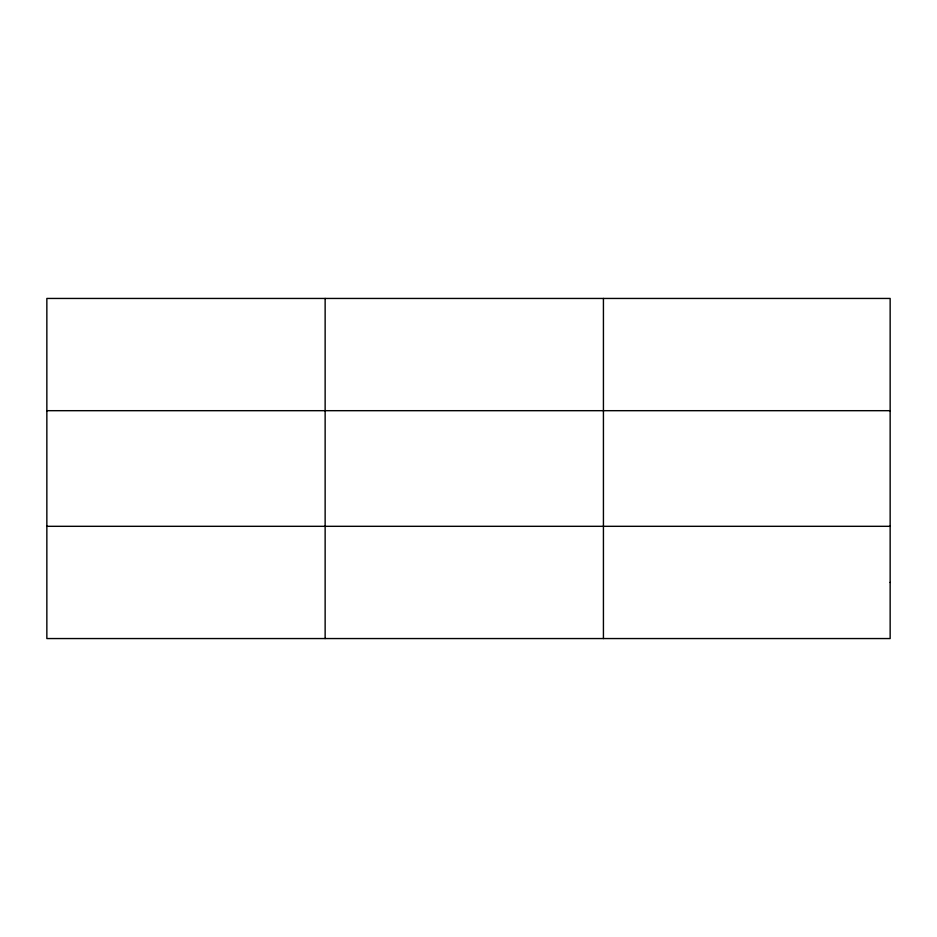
<?xml version="1.0" encoding="UTF-8"?>
<svg xmlns="http://www.w3.org/2000/svg" width="937" height="937" viewBox="0 0 937 937"><rect width="100%" height="100%" fill="white"/><g stroke="black" fill="none" stroke-linecap="round" stroke-linejoin="round"><path stroke-width="1.41" d="M325.139 638.554L325.139 298.446M603.428 638.554L603.428 298.446M46.85 410.687L890.15 410.687M46.85 526.313L890.15 526.313M890.15 582.439L890.15 638.554L46.85 638.554L46.85 298.446L890.15 298.446L890.15 582.439"/></g></svg>
